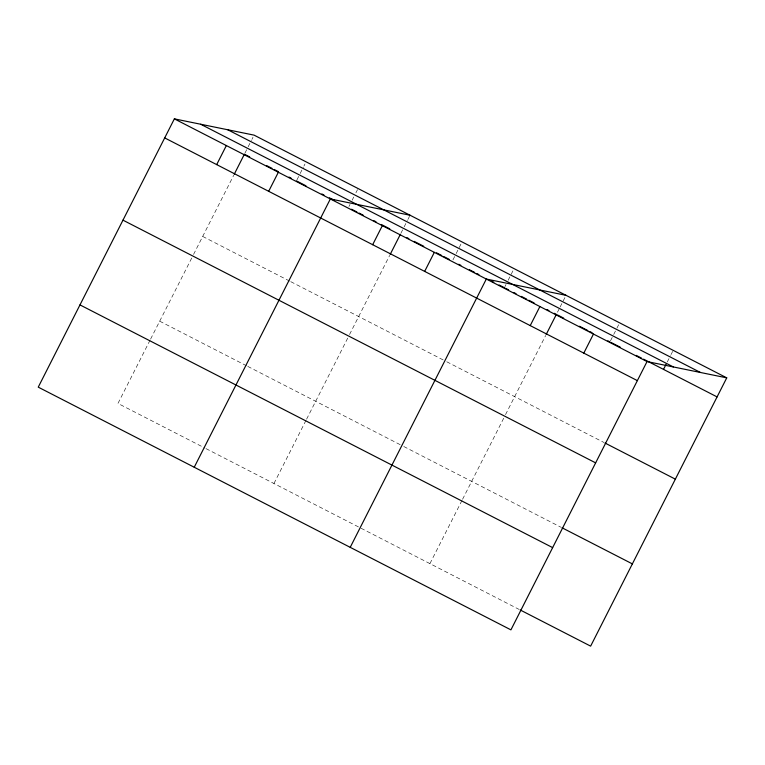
<?xml version="1.0" encoding="UTF-8"?>
<svg xmlns="http://www.w3.org/2000/svg" width="765" height="765" viewBox="0 0 765 765"><rect width="100%" height="100%" fill="white"/><g stroke="black" fill="none" stroke-linecap="round" stroke-linejoin="round"><path stroke-width="0.57" stroke-dasharray="3.83 2.87" d="M150.064 340.157L117.963 403.432L204.982 448.108M150.6 339.105L193.01 255.51M193.545 254.449L233.708 175.281M244.943 153.134L247.63 147.846M248.166 146.784L251.389 140.435M251.934 139.373L253.005 137.26M296.944 179.832L299.631 174.544M300.167 173.483L303.389 167.133M303.925 166.072L304.996 163.959M348.936 206.531L350.007 204.418M352.158 200.181L353.765 197.007M355.916 192.77L357.532 189.596M273.947 483.518L306.048 420.253M306.583 419.201L348.993 335.606M349.529 334.544L389.691 255.376M400.927 233.229L403.614 227.941M404.149 226.88L407.372 220.53M407.908 219.469L409.524 216.294M452.928 259.928L455.605 254.64M456.15 253.578L460.979 244.054M504.919 286.626L505.99 284.513M508.142 280.277L513.506 269.691M429.93 563.614L462.031 500.348M462.567 499.296L504.977 415.701M505.512 414.64L545.674 335.472M557.446 312.263L559.598 308.037M560.133 306.975L564.972 297.451M610.48 340.836L613.167 335.539M613.702 334.487L616.389 329.189M616.925 328.128L619.076 323.901M667.271 361.988L670.494 355.639M671.029 354.578L672.645 351.403M202.687 236.442L289.696 281.118M290.757 281.663L445.679 361.214M446.741 361.759L603.929 442.476M159.694 321.185L246.703 365.861M247.764 366.406L402.686 445.957M403.748 446.502L560.936 527.219M206.043 448.653L519.215 609.466"/><path stroke-width="1.15" d="M726.75 377.853L254.076 135.137L174.363 118.862L38.25 387.147L510.924 629.863L647.037 361.568L726.75 377.853L590.637 646.138L520.267 610.001M216.686 164.609L226.354 145.56M234.243 174.229L244.408 154.195L249.715 156.921M268.678 191.307L278.345 172.259M194.234 467.243L330.346 198.957L410.059 215.233M372.67 244.704L382.337 225.656M390.226 254.324L400.391 234.291M424.661 271.403L434.329 252.354M350.217 547.338L486.32 279.053L566.043 295.328M530.231 325.613L539.889 306.555M546.21 334.42L556.375 314.386L554.252 313.296M583.8 353.114L593.458 334.066M663.513 369.399L666.2 364.111M227.769 129.763L700.444 372.478M200.669 124.236L673.343 366.942M266.698 165.632L271.996 168.357M274.119 169.447L278.364 171.628M288.979 177.078L291.102 178.168M296.409 180.894L305.952 185.799M321.874 193.966L323.997 195.056M329.304 197.781L334.601 200.507M351.584 209.228L356.892 211.953M359.014 213.043L363.251 215.223M373.865 220.664L375.988 221.754M381.295 224.48L389.787 228.84M406.76 237.561L408.883 238.651M414.19 241.377L423.734 246.273M436.471 252.813L441.778 255.539M443.901 256.629L449.208 259.354M458.751 264.26L460.874 265.35M469.366 269.71L474.673 272.426M476.796 273.516L478.919 274.606M491.646 281.147L493.769 282.237M499.076 284.963L504.384 287.688M505.445 288.233L508.629 289.868M513.927 292.593L516.05 293.684M521.357 296.409L526.664 299.125M528.787 300.215L534.094 302.94M546.822 309.481L548.945 310.571M557.427 314.922L563.729 318.164M579.488 326.253L587.883 330.566M589.987 331.647L592.091 332.727M607.84 340.817L609.944 341.888M610.996 342.433L620.444 347.291M636.203 355.381L641.452 358.077M643.556 359.148L717.082 396.911M174.363 118.862L647.037 361.568M164.695 137.91L637.369 380.626M604.981 443.021L675.361 479.158M122.964 220.157L595.639 462.873M561.988 527.754L632.368 563.891M79.981 304.9L552.646 547.616"/></g></svg>
